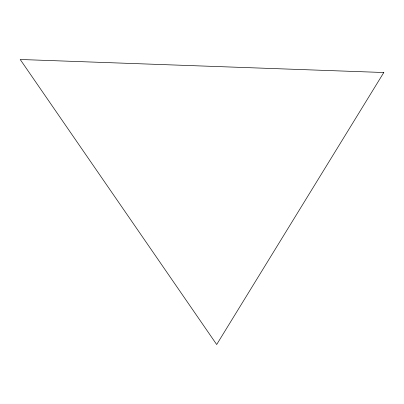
<?xml version="1.0" encoding="UTF-8"?>
<svg xmlns="http://www.w3.org/2000/svg" width="404" height="404" viewBox="0 0 404 404"><rect width="100%" height="100%" fill="white"/><g stroke="black" fill="none" stroke-linecap="round" stroke-linejoin="round"><path stroke-width="0.61" d="M383.8 72.523L216.685 344.521L20.2 59.479L383.8 72.523"/></g></svg>
